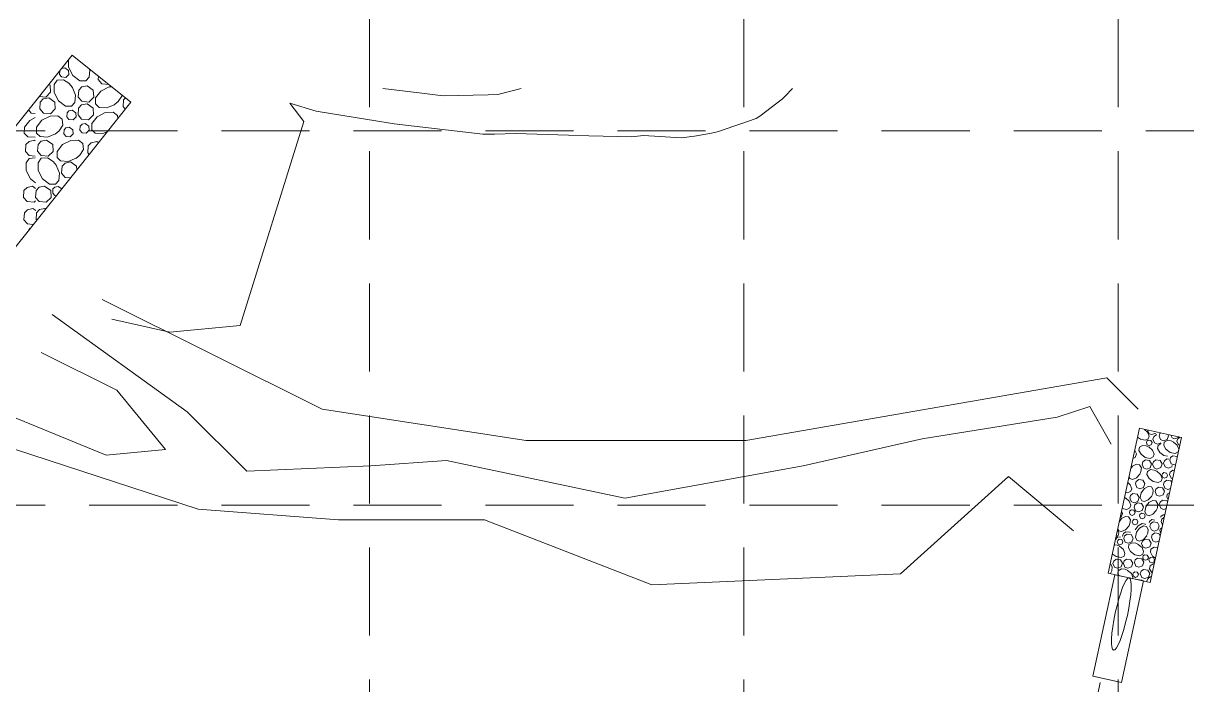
# Model space of a CAD drawing. Extents: x 33353 to 37237, y 80141 to 82571.
# Drawn here: x 35481.2 to 35669.5, y 82357.3 to 82464.3 of the extents above; entities that cross this region are included whole.
import ezdxf

# ---------------------------------------------------------------- set-up
doc = ezdxf.new("R2010")
doc.units = 0
doc.header["$MEASUREMENT"] = 0
doc.linetypes.add('HIDDEN', pattern=[0.375, 0.25, -0.125])
doc.layers.get('0').update_dxf_attribs({"lineweight": 0})
doc.layers.add('GRID', color=254, linetype='HIDDEN')
for name, color, linetype, lineweight in [('STRM-33', 7, 'Continuous', 0), ('STRM-42', 7, 'Continuous', 0), ('STRM-43', 7, 'Continuous', 0), ('TOPOSHD-5', 7, 'Continuous', 0), ('TOPOSHD-6', 7, 'Continuous', 0)]:
    doc.layers.add(name, color=color, linetype=linetype, lineweight=lineweight)

msp = doc.modelspace()

# ---------------------------------------------------------------- linework, layer by layer
at = {"color": 5, "linetype": 'Continuous', "lineweight": 0}
for p, q in [((35494.01, 82419.63), (35529.58, 82401.86)), ((35485.89, 82417.17), (35507.75, 82401.44)), ((35496.38, 82404.93), (35484.14, 82411.05)), ((35598.17, 82396.78), (35656.59, 82406.93)), ((35656.59, 82406.93), (35661.68, 82401.86)), ((35471.02, 82404.06), (35494.63, 82394.44)), ((35504.26, 82395.32), (35496.38, 82404.93)), ((35529.58, 82401.86), (35562.6, 82396.78)), ((35648.59, 82400.56), (35653.84, 82402.31)), ((35653.84, 82402.31), (35657.33, 82396.19)), ((35507.75, 82401.44), (35517.38, 82391.82)), ((35626.72, 82397.06), (35648.59, 82400.56)), ((35466.64, 82399.69), (35509.5, 82385.7)), ((35562.6, 82396.78), (35598.17, 82396.78)), ((35607.47, 82392.69), (35626.72, 82397.06)), ((35494.63, 82394.44), (35504.26, 82395.32)), ((35517.38, 82391.82), (35537.5, 82392.69)), ((35537.5, 82392.69), (35549.74, 82393.57)), ((35549.74, 82393.57), (35578.61, 82387.45)), ((35578.61, 82387.45), (35607.47, 82392.69)), ((35623.22, 82375.21), (35640.71, 82390.95)), ((35640.71, 82390.95), (35651.21, 82382.2)), ((35509.5, 82385.7), (35532.25, 82383.95)), ((35532.25, 82383.95), (35555.86, 82383.95)), ((35555.86, 82383.95), (35582.98, 82373.46)), ((35582.98, 82373.46), (35623.22, 82375.21))]:
    msp.add_line(p, q, dxfattribs=at)
at = {"layer": 'GRID', "linetype": 'HIDDEN', "lineweight": 15, "ltscale": 57}
for p, q in [((35537.24, 82507.72), (35537.24, 80386.52)), ((35597.84, 82507.72), (35597.84, 80386.52)), ((35658.43, 82507.72), (35658.43, 80386.52)), ((33418.53, 82446.92), (37175.62, 82446.92)), ((33418.53, 82386.33), (37175.62, 82386.33))]:
    msp.add_line(p, q, dxfattribs=at)
at = {"layer": 'STRM-33', "color": 7, "linetype": 'Continuous', "lineweight": 0}
msp.add_line((35655.55, 82357.66), (35629.06, 82234.81), dxfattribs=at)
at = {"layer": 'STRM-42', "color": 1, "linetype": 'Continuous', "lineweight": 0}
for p, q in [((35489.12, 82459.17), (35447.41, 82406.84)), ((35488.55, 82457.2), (35488.53, 82458.42)), ((35498.65, 82451.57), (35489.12, 82459.17)), ((35487.07, 82456.03), (35487.11, 82456.63)), ((35487.36, 82456.95), (35487.41, 82457.01)), ((35487.41, 82457.01), (35487.93, 82457.11)), ((35487.93, 82457.11), (35488.53, 82456.69)), ((35488.53, 82456.69), (35488.58, 82456.03)), ((35489.24, 82455.87), (35488.55, 82457.2)), ((35491.97, 82456.77), (35491.87, 82455.57)), ((35491.89, 82456.96), (35491.97, 82456.77)), ((35486.21, 82454.38), (35486.71, 82455.1)), ((35486.71, 82455.1), (35487.72, 82455.17)), ((35487.41, 82455.62), (35487.07, 82456.03)), ((35488.1, 82455.56), (35487.41, 82455.62)), ((35487.72, 82455.17), (35488.62, 82454.6)), ((35488.58, 82456.03), (35488.1, 82455.56)), ((35488.62, 82454.6), (35489.16, 82453.94)), ((35490.35, 82455), (35489.24, 82455.87)), ((35491.33, 82454.99), (35490.35, 82455)), ((35491.87, 82455.57), (35491.33, 82454.99)), ((35493.35, 82455.19), (35493.39, 82455.77)), ((35493.92, 82454.5), (35493.35, 82455.19)), ((35485.65, 82453.15), (35484.85, 82452.37)), ((35485.35, 82454.43), (35485.58, 82454.27)), ((35485.58, 82454.27), (35485.65, 82453.15)), ((35486.24, 82453.12), (35486.21, 82454.38)), ((35486.92, 82451.78), (35486.24, 82453.12)), ((35489.12, 82454), (35489.65, 82452.69)), ((35489.65, 82452.69), (35489.56, 82451.48)), ((35490.12, 82452.37), (35490.19, 82453.47)), ((35490.19, 82453.47), (35490.69, 82454)), ((35490.69, 82454), (35491.55, 82454.17)), ((35491.55, 82454.17), (35492.55, 82453.47)), ((35492.55, 82453.47), (35492.63, 82452.35)), ((35492.91, 82452.23), (35493.77, 82453.34)), ((35493.77, 82453.34), (35495.11, 82454.03)), ((35495.06, 82454.4), (35493.92, 82454.5)), ((35495.08, 82454.42), (35495.06, 82454.4)), ((35495.11, 82454.03), (35495.56, 82454.03)), ((35497.15, 82452.77), (35497.16, 82452.54)), ((35456.93, 82399.25), (35498.65, 82451.57)), ((35484.85, 82452.37), (35483.78, 82452.46)), ((35483.89, 82450.45), (35483.96, 82451.56)), ((35483.96, 82451.56), (35484.46, 82452.08)), ((35484.46, 82452.08), (35485.33, 82452.25)), ((35485.33, 82452.25), (35486.33, 82451.55)), ((35486.33, 82451.55), (35486.4, 82450.44)), ((35488.03, 82450.92), (35486.92, 82451.78)), ((35489.02, 82450.91), (35488.03, 82450.92)), ((35489.56, 82451.48), (35489.02, 82450.91)), ((35490.69, 82451.68), (35490.12, 82452.37)), ((35490.17, 82450.59), (35490.67, 82451.11)), ((35490.67, 82451.11), (35491.54, 82451.29)), ((35491.83, 82451.57), (35490.69, 82451.68)), ((35491.54, 82451.29), (35492.54, 82450.59)), ((35492.63, 82452.35), (35491.83, 82451.57)), ((35492.9, 82451.25), (35492.91, 82452.23)), ((35493.48, 82450.7), (35492.9, 82451.25)), ((35495.99, 82451.14), (35494.68, 82450.61)), ((35496.59, 82451.64), (35495.94, 82451.11)), ((35497.16, 82452.54), (35496.59, 82451.64)), ((35497.38, 82450.82), (35497.45, 82451.92)), ((35497.72, 82450.41), (35497.38, 82450.82)), ((35497.45, 82451.92), (35497.78, 82452.26)), ((35498.65, 82451.57), (35498.65, 82451.57)), ((35498.65, 82451.57), (35498.65, 82451.57)), ((35482.51, 82449.75), (35482.05, 82450.29)), ((35482.26, 82448.6), (35483.13, 82449.04)), ((35483.12, 82449.69), (35482.51, 82449.75)), ((35484.47, 82449.76), (35483.89, 82450.45)), ((35484.22, 82448.62), (35485.56, 82449.29)), ((35485.6, 82449.66), (35484.47, 82449.76)), ((35485.56, 82449.29), (35486.82, 82449.32)), ((35486.4, 82450.44), (35485.6, 82449.66)), ((35486.82, 82449.32), (35487.54, 82448.82)), ((35488.27, 82449.17), (35488.31, 82449.83)), ((35488.61, 82448.76), (35488.27, 82449.17)), ((35488.31, 82449.83), (35488.61, 82450.15)), ((35488.61, 82450.15), (35489.13, 82450.25)), ((35489.13, 82450.25), (35489.73, 82449.83)), ((35489.77, 82449.16), (35489.29, 82448.69)), ((35489.73, 82449.83), (35489.77, 82449.16)), ((35490.09, 82449.48), (35490.17, 82450.59)), ((35490.67, 82448.8), (35490.09, 82449.48)), ((35492.61, 82449.47), (35491.8, 82448.69)), ((35492.3, 82448.07), (35493.17, 82449.18)), ((35492.54, 82450.59), (35492.61, 82449.47)), ((35493.17, 82449.18), (35494.5, 82449.86)), ((35494.68, 82450.61), (35493.48, 82450.7)), ((35494.5, 82449.86), (35495.77, 82449.9)), ((35495.77, 82449.9), (35496.48, 82449.39)), ((35496.48, 82449.39), (35496.52, 82448.9)), ((35481.39, 82446.51), (35481.4, 82447.49)), ((35481.4, 82447.49), (35482.26, 82448.6)), ((35483.34, 82446.52), (35483.36, 82447.5)), ((35483.36, 82447.5), (35484.22, 82448.62)), ((35487.61, 82447.82), (35487.05, 82446.91)), ((35487.54, 82448.82), (35487.61, 82447.82)), ((35487.79, 82446.4), (35487.83, 82447.07)), ((35487.83, 82447.07), (35488.13, 82447.38)), ((35488.13, 82447.38), (35488.65, 82447.49)), ((35489.29, 82448.69), (35488.61, 82448.76)), ((35488.65, 82447.49), (35489.25, 82447.07)), ((35489.25, 82447.07), (35489.3, 82446.4)), ((35490.38, 82447.01), (35490.43, 82447.68)), ((35490.73, 82446.6), (35490.38, 82447.01)), ((35490.43, 82447.68), (35490.73, 82447.99)), ((35491.8, 82448.69), (35490.67, 82448.8)), ((35490.73, 82447.99), (35491.25, 82448.09)), ((35491.25, 82448.09), (35491.85, 82447.68)), ((35491.89, 82447.01), (35491.41, 82446.54)), ((35491.85, 82447.68), (35491.89, 82447.01)), ((35492.29, 82447.08), (35492.3, 82448.07)), ((35492.87, 82446.55), (35492.29, 82447.08)), ((35481.97, 82445.96), (35481.39, 82446.51)), ((35481.65, 82444.68), (35482.15, 82445.2)), ((35483.15, 82445.87), (35481.97, 82445.96)), ((35482.15, 82445.2), (35483.02, 82445.38)), ((35483.02, 82445.38), (35483.15, 82445.29)), ((35483.02, 82445.38), (35483.15, 82445.29)), ((35483.93, 82445.98), (35483.34, 82446.52)), ((35483.61, 82444.69), (35484.11, 82445.21)), ((35485.13, 82445.88), (35483.93, 82445.98)), ((35484.11, 82445.21), (35484.97, 82445.39)), ((35484.97, 82445.39), (35485.98, 82444.7)), ((35486.44, 82446.41), (35485.13, 82445.88)), ((35487.05, 82446.91), (35486.39, 82446.38)), ((35487.56, 82444.67), (35488.9, 82445.35)), ((35488.14, 82445.99), (35487.79, 82446.4)), ((35488.82, 82445.93), (35488.14, 82445.99)), ((35489.3, 82446.4), (35488.82, 82445.93)), ((35488.9, 82445.35), (35490.16, 82445.38)), ((35490.16, 82445.38), (35490.87, 82444.88)), ((35491.41, 82446.54), (35490.73, 82446.6)), ((35492.23, 82444.99), (35493.1, 82445.17)), ((35494.08, 82446.45), (35492.87, 82446.55)), ((35493.1, 82445.17), (35493.39, 82444.97)), ((35493.1, 82445.17), (35493.39, 82444.97)), ((35494.8, 82446.74), (35494.08, 82446.45)), ((35481.57, 82443.58), (35481.65, 82444.68)), ((35482.16, 82442.89), (35481.57, 82443.58)), ((35483.53, 82443.59), (35483.61, 82444.69)), ((35484.12, 82442.9), (35483.53, 82443.59)), ((35486.04, 82443.58), (35485.24, 82442.79)), ((35485.98, 82444.7), (35486.04, 82443.58)), ((35486.68, 82442.57), (35486.69, 82443.55)), ((35486.69, 82443.55), (35487.56, 82444.67)), ((35490.95, 82443.87), (35490.37, 82442.97)), ((35490.87, 82444.88), (35490.95, 82443.87)), ((35491.66, 82443.37), (35491.73, 82444.47)), ((35491.89, 82443.1), (35491.66, 82443.37)), ((35491.73, 82444.47), (35492.23, 82444.99)), ((35481.67, 82441.73), (35482.17, 82442.45)), ((35481.7, 82440.47), (35481.67, 82441.73)), ((35483.17, 82442.79), (35482.16, 82442.89)), ((35482.17, 82442.45), (35483.17, 82442.52)), ((35483.63, 82441.75), (35484.13, 82442.46)), ((35483.65, 82440.48), (35483.63, 82441.75)), ((35485.24, 82442.79), (35484.12, 82442.9)), ((35484.13, 82442.46), (35485.14, 82442.53)), ((35485.14, 82442.53), (35486.04, 82441.96)), ((35486.04, 82441.96), (35486.57, 82441.31)), ((35486.54, 82441.36), (35487.07, 82440.05)), ((35487.26, 82442.04), (35486.68, 82442.57)), ((35488.47, 82441.94), (35487.26, 82442.04)), ((35487.49, 82441.17), (35487.99, 82441.69)), ((35487.99, 82441.69), (35488.85, 82441.87)), ((35489.77, 82442.46), (35488.47, 82441.94)), ((35488.85, 82441.87), (35489.86, 82441.17)), ((35490.37, 82442.97), (35489.72, 82442.44)), ((35482.38, 82439.13), (35481.7, 82440.47)), ((35484.33, 82439.14), (35483.65, 82440.48)), ((35487.07, 82440.05), (35486.97, 82438.85)), ((35487.41, 82440.06), (35487.49, 82441.17)), ((35488, 82439.38), (35487.41, 82440.06)), ((35489.86, 82441.17), (35489.89, 82440.59)), ((35481.33, 82437.24), (35481.83, 82437.76)), ((35481.83, 82437.76), (35482.7, 82437.94)), ((35483.2, 82438.5), (35482.38, 82439.13)), ((35482.7, 82437.94), (35483.2, 82437.59)), ((35482.7, 82437.94), (35483.2, 82437.59)), ((35483.29, 82437.25), (35483.79, 82437.78)), ((35483.79, 82437.78), (35484.65, 82437.95)), ((35485.45, 82438.29), (35484.33, 82439.14)), ((35484.65, 82437.95), (35485.66, 82437.26)), ((35486.43, 82438.27), (35485.45, 82438.29)), ((35486.03, 82437.5), (35486.33, 82437.81)), ((35486.33, 82437.81), (35486.85, 82437.92)), ((35486.97, 82438.85), (35486.43, 82438.27)), ((35486.85, 82437.92), (35487.44, 82437.51)), ((35486.85, 82437.92), (35487.44, 82437.51)), ((35488.86, 82439.29), (35488, 82439.38)), ((35481.26, 82436.13), (35481.33, 82437.24)), ((35481.84, 82435.45), (35481.26, 82436.13)), ((35483.21, 82436.14), (35483.29, 82437.25)), ((35483.8, 82435.46), (35483.21, 82436.14)), ((35485.72, 82436.14), (35484.92, 82435.35)), ((35485.66, 82437.26), (35485.72, 82436.14)), ((35485.98, 82436.84), (35486.03, 82437.5)), ((35486.33, 82436.43), (35485.98, 82436.84)), ((35486.56, 82436.41), (35486.33, 82436.43)), ((35481.4, 82433.62), (35481.9, 82434.14)), ((35482.97, 82435.34), (35481.84, 82435.45)), ((35481.9, 82434.14), (35482.76, 82434.32)), ((35482.76, 82434.32), (35483.23, 82434)), ((35482.76, 82434.32), (35483.23, 82434)), ((35483.22, 82435.59), (35482.97, 82435.34)), ((35483.36, 82433.63), (35483.86, 82434.16)), ((35484.92, 82435.35), (35483.8, 82435.46)), ((35483.86, 82434.16), (35484.72, 82434.34)), ((35484.72, 82434.34), (35484.84, 82434.25)), ((35484.72, 82434.34), (35484.84, 82434.25)), ((35481.33, 82432.52), (35481.4, 82433.62)), ((35481.9, 82431.83), (35481.33, 82432.52)), ((35483.28, 82432.53), (35483.36, 82433.63)), ((35483.38, 82432.42), (35483.28, 82432.53)), ((35482.84, 82431.74), (35481.9, 82431.83)), ((35482.14, 82430.91), (35482.35, 82431.13)), ((35482.14, 82430.86), (35482.14, 82430.91)), ((35661.88, 82398.77), (35656.82, 82375.31)), ((35668.69, 82397.3), (35661.88, 82398.77)), ((35662.71, 82398.59), (35663.2, 82398.15)), ((35663.2, 82398.15), (35663.46, 82397.51)), ((35663.23, 82398.38), (35663.24, 82398.47)), ((35663.47, 82397.88), (35663.23, 82398.38)), ((35662.03, 82396.99), (35661.57, 82397.33)), ((35662.82, 82396.84), (35662.03, 82396.99)), ((35663.32, 82397.08), (35662.82, 82396.84)), ((35663, 82396.45), (35663.08, 82396.68)), ((35663.15, 82396.1), (35663, 82396.45)), ((35663.08, 82396.68), (35663.31, 82396.87)), ((35663.31, 82396.87), (35663.73, 82396.81)), ((35663.46, 82397.51), (35663.32, 82397.08)), ((35663.9, 82397.75), (35663.47, 82397.88)), ((35663.62, 82373.84), (35668.69, 82397.3)), ((35663.73, 82396.81), (35663.92, 82396.48)), ((35663.92, 82396.48), (35663.79, 82396.11)), ((35664.53, 82398), (35663.9, 82397.75)), ((35664.07, 82397.01), (35664.19, 82397.41)), ((35664.31, 82396.43), (35664.07, 82397.01)), ((35664.19, 82397.41), (35664.59, 82397.72)), ((35664.78, 82396.22), (35664.31, 82396.43)), ((35664.59, 82397.72), (35664.68, 82397.7)), ((35664.59, 82397.72), (35664.68, 82397.7)), ((35665.32, 82396.43), (35664.78, 82396.22)), ((35664.9, 82396), (35665.39, 82396.29)), ((35665.06, 82397.52), (35665.19, 82397.91)), ((35665.31, 82396.93), (35665.06, 82397.52)), ((35665.19, 82397.91), (35665.33, 82398.02)), ((35665.78, 82396.73), (35665.31, 82396.93)), ((35666.38, 82396.96), (35665.78, 82396.73)), ((35665.82, 82396.01), (35665.9, 82396.5)), ((35665.9, 82396.5), (35666.39, 82396.8)), ((35666.59, 82397.56), (35666.38, 82396.96)), ((35666.39, 82396.8), (35667, 82396.73)), ((35666.47, 82397.77), (35666.59, 82397.56)), ((35667.18, 82397.21), (35666.95, 82397.67)), ((35667, 82396.73), (35667.44, 82396.53)), ((35667.61, 82397.08), (35667.18, 82397.21)), ((35667.41, 82396.55), (35668.01, 82396.02)), ((35668.25, 82397.34), (35667.61, 82397.08)), ((35667.94, 82396.7), (35668.07, 82397.09)), ((35668.19, 82396.11), (35667.94, 82396.7)), ((35668.07, 82397.09), (35668.41, 82397.36)), ((35668.29, 82397.38), (35668.25, 82397.34)), ((35661.11, 82395.18), (35661.42, 82394.65)), ((35661.42, 82394.65), (35661.21, 82394.05)), ((35661.8, 82395.2), (35661.88, 82395.7)), ((35662.14, 82394.56), (35661.8, 82395.2)), ((35661.88, 82395.7), (35662.37, 82395.99)), ((35662.83, 82394.05), (35662.14, 82394.56)), ((35662.37, 82395.99), (35662.98, 82395.93)), ((35662.98, 82395.93), (35663.42, 82395.73)), ((35663.43, 82395.97), (35663.15, 82396.1)), ((35663.39, 82395.75), (35663.99, 82395.21)), ((35663.79, 82396.11), (35663.43, 82395.97)), ((35663.99, 82395.21), (35664.25, 82394.57)), ((35664.25, 82394.57), (35664.12, 82394.14)), ((35664.82, 82395.51), (35664.9, 82396)), ((35665.16, 82394.87), (35664.82, 82395.51)), ((35665.85, 82394.35), (35665.16, 82394.87)), ((35666.16, 82395.37), (35665.82, 82396.01)), ((35666.43, 82394.24), (35665.85, 82394.35)), ((35666.84, 82394.86), (35666.16, 82395.37)), ((35667.64, 82394.7), (35666.84, 82394.86)), ((35666.91, 82394.02), (35667.31, 82394.33)), ((35667.31, 82394.33), (35668, 82394.23)), ((35668.14, 82394.94), (35667.64, 82394.7)), ((35668.01, 82396.02), (35668.27, 82395.38)), ((35668.27, 82395.38), (35668.14, 82394.94)), ((35668.41, 82396.01), (35668.19, 82396.11)), ((35660.47, 82392.24), (35660.76, 82392.62)), ((35660.76, 82392.62), (35661.4, 82392.96)), ((35661.21, 82394.05), (35660.83, 82393.9)), ((35661.4, 82392.96), (35661.89, 82392.88)), ((35661.89, 82392.88), (35662.19, 82392.39)), ((35662.32, 82392.95), (35662.44, 82393.35)), ((35662.56, 82392.36), (35662.32, 82392.95)), ((35662.44, 82393.35), (35662.84, 82393.65)), ((35663.62, 82393.9), (35662.83, 82394.05)), ((35662.84, 82393.65), (35663.53, 82393.55)), ((35663.64, 82392.39), (35663.03, 82392.16)), ((35663.53, 82393.55), (35663.85, 82393)), ((35664.12, 82394.14), (35663.62, 82393.9)), ((35663.85, 82393), (35663.64, 82392.39)), ((35664, 82392.95), (35664.13, 82393.35)), ((35664.25, 82392.37), (35664, 82392.95)), ((35664.13, 82393.35), (35664.52, 82393.66)), ((35664.52, 82393.66), (35665.21, 82393.56)), ((35665.32, 82392.4), (35664.72, 82392.17)), ((35665.21, 82393.56), (35665.54, 82393)), ((35665.54, 82393), (35665.32, 82392.4)), ((35665.79, 82393.12), (35665.91, 82393.52)), ((35666.03, 82392.53), (35665.79, 82393.12)), ((35665.91, 82393.52), (35666.31, 82393.83)), ((35666.51, 82392.33), (35666.03, 82392.53)), ((35666.31, 82393.83), (35666.66, 82393.78)), ((35666.31, 82393.83), (35666.66, 82393.78)), ((35667.11, 82392.56), (35666.51, 82392.33)), ((35666.79, 82393.63), (35666.91, 82394.02)), ((35667.03, 82393.04), (35666.79, 82393.63)), ((35667.5, 82392.84), (35667.03, 82393.04)), ((35667.18, 82392.75), (35667.11, 82392.56)), ((35667.75, 82392.93), (35667.5, 82392.84)), ((35668, 82394.23), (35668.02, 82394.2)), ((35660.33, 82390.64), (35660.19, 82390.93)), ((35660.76, 82390.51), (35660.33, 82390.64)), ((35661.4, 82390.76), (35660.76, 82390.51)), ((35661.94, 82391.37), (35661.4, 82390.76)), ((35662.12, 82391.78), (35661.92, 82391.34)), ((35662.19, 82392.39), (35662.12, 82391.78)), ((35663.03, 82392.16), (35662.56, 82392.36)), ((35663.09, 82391.3), (35663.17, 82391.79)), ((35663.43, 82390.66), (35663.09, 82391.3)), ((35663.17, 82391.79), (35663.67, 82392.08)), ((35664.12, 82390.15), (35663.43, 82390.66)), ((35663.67, 82392.08), (35664.28, 82392.02)), ((35664.72, 82392.17), (35664.25, 82392.37)), ((35664.28, 82392.02), (35664.71, 82391.82)), ((35664.68, 82391.84), (35665.29, 82391.3)), ((35665.29, 82391.3), (35665.54, 82390.66)), ((35665.54, 82390.66), (35665.41, 82390.23)), ((35665.52, 82391.17), (35665.59, 82391.41)), ((35665.66, 82390.82), (35665.52, 82391.17)), ((35665.59, 82391.41), (35665.83, 82391.59)), ((35665.94, 82390.7), (35665.66, 82390.82)), ((35665.83, 82391.59), (35666.24, 82391.53)), ((35666.31, 82390.84), (35665.94, 82390.7)), ((35666.24, 82391.53), (35666.43, 82391.2)), ((35666.43, 82391.2), (35666.31, 82390.84)), ((35666.74, 82391.29), (35666.87, 82391.68)), ((35666.99, 82390.7), (35666.74, 82391.29)), ((35666.87, 82391.68), (35667.26, 82391.99)), ((35667.24, 82390.59), (35666.99, 82390.7)), ((35667.26, 82391.99), (35667.53, 82391.95)), ((35667.26, 82391.99), (35667.53, 82391.95)), ((35659.99, 82389.98), (35660.37, 82389.64)), ((35660.37, 82389.64), (35660.63, 82389)), ((35660.63, 82389), (35660.5, 82388.57)), ((35661.24, 82389.77), (35661.36, 82390.16)), ((35661.48, 82389.18), (35661.24, 82389.77)), ((35661.36, 82390.16), (35661.76, 82390.47)), ((35661.95, 82388.98), (35661.48, 82389.18)), ((35661.76, 82390.47), (35662.45, 82390.37)), ((35662.56, 82389.21), (35661.95, 82388.98)), ((35662.17, 82388.34), (35662.68, 82389.03)), ((35662.45, 82390.37), (35662.77, 82389.82)), ((35662.77, 82389.82), (35662.56, 82389.21)), ((35662.68, 82389.03), (35663.32, 82389.37)), ((35663.32, 82389.37), (35663.81, 82389.29)), ((35663.81, 82389.29), (35664.11, 82388.79)), ((35664.11, 82388.79), (35664.04, 82388.19)), ((35664.91, 82389.98), (35664.12, 82390.15)), ((35664.41, 82388.55), (35664.54, 82388.94)), ((35664.54, 82388.94), (35664.94, 82389.25)), ((35665.41, 82390.23), (35664.91, 82389.98)), ((35664.94, 82389.25), (35665.62, 82389.15)), ((35665.62, 82389.15), (35665.94, 82388.6)), ((35665.77, 82389.65), (35665.89, 82390.05)), ((35666.01, 82389.07), (35665.77, 82389.65)), ((35665.89, 82390.05), (35666.29, 82390.36)), ((35666.48, 82388.86), (35666.01, 82389.07)), ((35666.29, 82390.36), (35666.98, 82390.26)), ((35666.9, 82389.03), (35666.48, 82388.86)), ((35666.98, 82390.26), (35667.12, 82390.01)), ((35659.46, 82387.57), (35659.65, 82387.48)), ((35659.46, 82387.57), (35659.65, 82387.48)), ((35659.62, 82387.5), (35660.22, 82386.96)), ((35660, 82388.32), (35659.64, 82388.4)), ((35660.5, 82388.57), (35660, 82388.32)), ((35660.22, 82386.96), (35660.48, 82386.32)), ((35660.3, 82387.5), (35660.42, 82387.89)), ((35660.54, 82386.91), (35660.3, 82387.5)), ((35660.42, 82387.89), (35660.82, 82388.2)), ((35661.01, 82386.71), (35660.54, 82386.91)), ((35660.82, 82388.2), (35661.51, 82388.1)), ((35661.62, 82386.94), (35661.01, 82386.71)), ((35661.51, 82388.1), (35661.83, 82387.55)), ((35661.83, 82387.55), (35661.62, 82386.94)), ((35662.01, 82387.55), (35662.17, 82388.34)), ((35662.25, 82387.05), (35662.01, 82387.55)), ((35662.68, 82386.92), (35662.25, 82387.05)), ((35663.32, 82387.17), (35662.68, 82386.92)), ((35662.91, 82386.06), (35663.42, 82386.75)), ((35663.86, 82387.78), (35663.32, 82387.17)), ((35663.42, 82386.75), (35664.06, 82387.08)), ((35664.04, 82388.19), (35663.84, 82387.75)), ((35664.06, 82387.08), (35664.56, 82387.01)), ((35664.66, 82387.96), (35664.41, 82388.55)), ((35664.56, 82387.01), (35664.85, 82386.51)), ((35665.12, 82387.76), (35664.66, 82387.96)), ((35665.09, 82386.44), (35665.21, 82386.83)), ((35665.73, 82387.99), (35665.12, 82387.76)), ((35665.21, 82386.83), (35665.61, 82387.14)), ((35665.61, 82387.14), (35666.3, 82387.04)), ((35665.94, 82388.6), (35665.73, 82387.99)), ((35666.3, 82387.04), (35666.43, 82386.82)), ((35666.31, 82387.62), (35666.39, 82388.11)), ((35666.52, 82387.24), (35666.31, 82387.62)), ((35666.39, 82388.11), (35666.75, 82388.33)), ((35659.13, 82384.98), (35658.92, 82384.38)), ((35658.97, 82385.27), (35659.13, 82384.98)), ((35659.85, 82385.65), (35659.08, 82385.8)), ((35660.35, 82385.89), (35659.85, 82385.65)), ((35660.26, 82385.16), (35660.34, 82385.4)), ((35660.4, 82384.8), (35660.26, 82385.16)), ((35660.34, 82385.4), (35660.57, 82385.58)), ((35660.48, 82386.32), (35660.35, 82385.89)), ((35660.57, 82385.58), (35660.99, 82385.52)), ((35660.99, 82385.52), (35661.18, 82385.19)), ((35661.02, 82386.02), (35661.14, 82386.41)), ((35661.26, 82385.43), (35661.02, 82386.02)), ((35661.18, 82385.19), (35661.05, 82384.82)), ((35661.14, 82386.41), (35661.54, 82386.72)), ((35661.73, 82385.23), (35661.26, 82385.43)), ((35661.54, 82386.72), (35662.23, 82386.62)), ((35662.34, 82385.46), (35661.73, 82385.23)), ((35661.97, 82384.83), (35662.21, 82385.01)), ((35662.21, 82385.01), (35662.62, 82384.95)), ((35662.23, 82386.62), (35662.55, 82386.06)), ((35662.55, 82386.06), (35662.34, 82385.46)), ((35662.62, 82384.95), (35662.81, 82384.62)), ((35662.75, 82385.27), (35662.91, 82386.06)), ((35663, 82384.76), (35662.75, 82385.27)), ((35664.07, 82384.89), (35663.43, 82384.63)), ((35664.61, 82385.49), (35664.07, 82384.89)), ((35664.79, 82385.9), (35664.59, 82385.46)), ((35664.85, 82386.51), (35664.79, 82385.9)), ((35665.33, 82385.85), (35665.09, 82386.44)), ((35665.8, 82385.65), (35665.33, 82385.85)), ((35666.21, 82385.8), (35665.8, 82385.65)), ((35658.63, 82383.71), (35658.99, 82384.18)), ((35658.92, 82384.38), (35658.76, 82384.32)), ((35658.99, 82384.18), (35659.63, 82384.52)), ((35659.63, 82384.52), (35660.12, 82384.45)), ((35660.12, 82384.45), (35660.42, 82383.95)), ((35660.35, 82383.34), (35660.15, 82382.9)), ((35660.42, 82383.95), (35660.35, 82383.34)), ((35660.69, 82384.68), (35660.4, 82384.8)), ((35661.05, 82384.82), (35660.69, 82384.68)), ((35660.72, 82383.62), (35660.8, 82383.86)), ((35660.86, 82383.27), (35660.72, 82383.62)), ((35660.8, 82383.86), (35661.03, 82384.05)), ((35661.15, 82383.15), (35660.86, 82383.27)), ((35661.03, 82384.05), (35661.45, 82383.99)), ((35661.51, 82383.29), (35661.15, 82383.15)), ((35661.19, 82382.33), (35661.7, 82383.01)), ((35661.45, 82383.99), (35661.64, 82383.65)), ((35661.64, 82383.65), (35661.51, 82383.29)), ((35661.7, 82383.01), (35662.34, 82383.35)), ((35661.89, 82384.59), (35661.97, 82384.83)), ((35662.04, 82384.24), (35661.89, 82384.59)), ((35662.32, 82384.12), (35662.04, 82384.24)), ((35662.68, 82384.26), (35662.32, 82384.12)), ((35662.34, 82383.35), (35662.83, 82383.27)), ((35662.81, 82384.62), (35662.68, 82384.26)), ((35662.83, 82383.27), (35662.88, 82383.18)), ((35663.43, 82384.63), (35663, 82384.76)), ((35663.43, 82383.46), (35663.5, 82383.68)), ((35663.5, 82383.68), (35663.9, 82383.99)), ((35663.57, 82382.9), (35663.69, 82383.3)), ((35663.69, 82383.3), (35664.09, 82383.61)), ((35663.9, 82383.99), (35664.35, 82383.92)), ((35663.9, 82383.99), (35664.35, 82383.92)), ((35664.09, 82383.61), (35664.78, 82383.51)), ((35664.78, 82383.51), (35665.1, 82382.96)), ((35665.29, 82384.4), (35665.32, 82384.47)), ((35665.32, 82384.47), (35665.71, 82384.78)), ((35665.38, 82383.7), (35665.51, 82384.09)), ((35665.62, 82383.11), (35665.38, 82383.7)), ((35665.51, 82384.09), (35665.9, 82384.4)), ((35665.62, 82383.11), (35665.62, 82383.11)), ((35665.71, 82384.78), (35665.97, 82384.74)), ((35665.71, 82384.78), (35665.97, 82384.74)), ((35658.42, 82381.4), (35658.1, 82381.25)), ((35658.17, 82381.01), (35658.41, 82381.19)), ((35658.34, 82382.36), (35658.55, 82381.84)), ((35658.56, 82382.2), (35658.38, 82382.57)), ((35658.41, 82381.19), (35658.82, 82381.13)), ((35658.41, 82381.19), (35658.82, 82381.13)), ((35658.55, 82381.84), (35658.42, 82381.4)), ((35658.99, 82382.07), (35658.56, 82382.2)), ((35659.64, 82382.33), (35658.99, 82382.07)), ((35659.16, 82381.33), (35659.28, 82381.73)), ((35659.17, 82381.31), (35659.16, 82381.33)), ((35659.28, 82381.73), (35659.68, 82382.04)), ((35659.35, 82380.96), (35659.47, 82381.35)), ((35659.47, 82381.35), (35659.87, 82381.66)), ((35660.17, 82382.93), (35659.64, 82382.33)), ((35659.68, 82382.04), (35660.37, 82381.94)), ((35659.87, 82381.66), (35660.56, 82381.56)), ((35660.37, 82381.94), (35660.38, 82381.92)), ((35660.56, 82381.56), (35660.88, 82381)), ((35661.22, 82381.16), (35661.38, 82381.95)), ((35661.46, 82380.65), (35661.22, 82381.16)), ((35661.38, 82381.95), (35661.89, 82382.63)), ((35661.89, 82382.63), (35662.53, 82382.97)), ((35662.53, 82382.97), (35663.02, 82382.9)), ((35663.07, 82381.38), (35662.53, 82380.78)), ((35663.02, 82382.9), (35663.32, 82382.4)), ((35663.25, 82381.79), (35663.05, 82381.35)), ((35663.32, 82382.4), (35663.25, 82381.79)), ((35663.81, 82382.32), (35663.57, 82382.9)), ((35664.28, 82382.12), (35663.81, 82382.32)), ((35663.82, 82381.14), (35663.95, 82381.53)), ((35664.06, 82380.55), (35663.82, 82381.14)), ((35663.95, 82381.53), (35664.35, 82381.84)), ((35664.88, 82382.35), (35664.28, 82382.12)), ((35664.34, 82381.84), (35665.03, 82381.74)), ((35665.1, 82382.96), (35664.88, 82382.35)), ((35665.03, 82381.74), (35665.25, 82381.37)), ((35665.17, 82382.22), (35665.24, 82382.46)), ((35665.31, 82381.87), (35665.17, 82382.22)), ((35665.24, 82382.46), (35665.48, 82382.65)), ((35665.35, 82381.85), (35665.31, 82381.87)), ((35665.48, 82382.65), (35665.52, 82382.64)), ((35665.48, 82382.65), (35665.52, 82382.64)), ((35657.81, 82379.92), (35658.27, 82379.87)), ((35658.09, 82380.77), (35658.17, 82381.01)), ((35658.09, 82380.77), (35658.09, 82380.77)), ((35658.27, 82379.87), (35658.7, 82379.67)), ((35658.28, 82380.39), (35658.36, 82380.63)), ((35658.43, 82380.04), (35658.28, 82380.39)), ((35658.36, 82380.63), (35658.6, 82380.82)), ((35658.71, 82379.92), (35658.43, 82380.04)), ((35658.6, 82380.82), (35659.01, 82380.75)), ((35658.67, 82379.69), (35659.28, 82379.16)), ((35659.07, 82380.06), (35658.71, 82379.92)), ((35659.01, 82380.75), (35659.2, 82380.42)), ((35659.2, 82380.42), (35659.07, 82380.06)), ((35659.59, 82380.37), (35659.35, 82380.96)), ((35660.06, 82380.17), (35659.59, 82380.37)), ((35660.67, 82380.4), (35660.06, 82380.17)), ((35660.1, 82379.45), (35660.18, 82379.94)), ((35660.44, 82378.81), (35660.1, 82379.45)), ((35660.18, 82379.94), (35660.68, 82380.24)), ((35660.88, 82381), (35660.67, 82380.4)), ((35660.68, 82380.24), (35661.29, 82380.18)), ((35661.29, 82380.18), (35661.72, 82379.98)), ((35661.89, 82380.52), (35661.46, 82380.65)), ((35661.7, 82379.99), (35662.3, 82379.46)), ((35662.53, 82380.78), (35661.89, 82380.52)), ((35662.23, 82380.14), (35662.35, 82380.53)), ((35662.47, 82379.55), (35662.23, 82380.14)), ((35662.3, 82379.46), (35662.55, 82378.82)), ((35662.35, 82380.53), (35662.75, 82380.84)), ((35662.94, 82379.35), (35662.47, 82379.55)), ((35662.75, 82380.84), (35663.44, 82380.74)), ((35663.55, 82379.58), (35662.94, 82379.35)), ((35663.44, 82380.74), (35663.76, 82380.19)), ((35663.76, 82380.19), (35663.55, 82379.58)), ((35663.68, 82378.73), (35663.75, 82379.22)), ((35663.75, 82379.22), (35664.25, 82379.52)), ((35664.54, 82380.35), (35664.06, 82380.55)), ((35664.25, 82379.52), (35664.83, 82379.46)), ((35665.07, 82380.55), (35664.54, 82380.35)), ((35658.11, 82378), (35657.49, 82378.45)), ((35657.72, 82377.29), (35658.12, 82377.6)), ((35658.9, 82377.84), (35658.11, 82378)), ((35658.12, 82377.6), (35658.81, 82377.5)), ((35658.81, 82377.5), (35659.13, 82376.94)), ((35659.4, 82378.08), (35658.9, 82377.84)), ((35659.28, 82379.16), (35659.53, 82378.52)), ((35659.53, 82378.52), (35659.4, 82378.08)), ((35659.41, 82377.3), (35659.8, 82377.6)), ((35659.8, 82377.6), (35660.5, 82377.5)), ((35661.13, 82378.3), (35660.44, 82378.81)), ((35660.5, 82377.5), (35660.82, 82376.95)), ((35661.07, 82377.07), (35661.19, 82377.46)), ((35661.92, 82378.14), (35661.13, 82378.3)), ((35661.19, 82377.46), (35661.59, 82377.77)), ((35661.59, 82377.77), (35662.28, 82377.67)), ((35662.42, 82378.38), (35661.92, 82378.14)), ((35662.28, 82377.67), (35662.6, 82377.12)), ((35662.41, 82377.89), (35662.49, 82378.12)), ((35662.56, 82377.54), (35662.41, 82377.89)), ((35662.55, 82378.82), (35662.42, 82378.38)), ((35662.49, 82378.12), (35662.72, 82378.31)), ((35662.84, 82377.42), (35662.56, 82377.54)), ((35662.72, 82378.31), (35663.14, 82378.25)), ((35663.2, 82377.56), (35662.84, 82377.42)), ((35663.14, 82378.25), (35663.33, 82377.92)), ((35663.33, 82377.92), (35663.2, 82377.56)), ((35663.4, 82377.46), (35663.48, 82377.7)), ((35663.55, 82377.11), (35663.4, 82377.46)), ((35663.48, 82377.7), (35663.72, 82377.88)), ((35664.01, 82378.09), (35663.68, 82378.73)), ((35663.72, 82377.88), (35664.13, 82377.82)), ((35664.47, 82377.76), (35664.01, 82378.09)), ((35664.13, 82377.82), (35664.32, 82377.49)), ((35664.32, 82377.49), (35664.2, 82377.13)), ((35657.14, 82376.83), (35657.18, 82376.83)), ((35657.18, 82376.83), (35657.47, 82376.33)), ((35657.4, 82375.72), (35657.2, 82375.28)), ((35657.47, 82376.33), (35657.4, 82375.72)), ((35657.6, 82376.9), (35657.72, 82377.29)), ((35657.84, 82376.31), (35657.6, 82376.9)), ((35658.31, 82376.11), (35657.84, 82376.31)), ((35658.92, 82376.34), (35658.31, 82376.11)), ((35658.38, 82375.24), (35658.45, 82375.73)), ((35658.45, 82375.73), (35658.95, 82376.03)), ((35659.13, 82376.94), (35658.92, 82376.34)), ((35658.95, 82376.03), (35659.56, 82375.97)), ((35659.28, 82376.9), (35659.41, 82377.3)), ((35659.53, 82376.32), (35659.28, 82376.9)), ((35660, 82376.11), (35659.53, 82376.32)), ((35659.56, 82375.97), (35660, 82375.77)), ((35659.97, 82375.78), (35660.57, 82375.25)), ((35660.61, 82376.35), (35660, 82376.11)), ((35660.82, 82376.95), (35660.61, 82376.35)), ((35660.87, 82375.35), (35661.11, 82375.54)), ((35661.32, 82376.48), (35661.07, 82377.07)), ((35661.11, 82375.54), (35661.52, 82375.48)), ((35661.79, 82376.28), (35661.32, 82376.48)), ((35661.52, 82375.48), (35661.71, 82375.15)), ((35662.39, 82376.51), (35661.79, 82376.28)), ((35662.02, 82375.23), (35662.15, 82375.63)), ((35662.15, 82375.63), (35662.55, 82375.94)), ((35662.6, 82377.12), (35662.39, 82376.51)), ((35662.55, 82375.94), (35663.23, 82375.83)), ((35663.23, 82375.83), (35663.56, 82375.28)), ((35663.53, 82376.05), (35663.6, 82376.54)), ((35663.87, 82375.41), (35663.53, 82376.05)), ((35663.83, 82376.99), (35663.55, 82377.11)), ((35663.6, 82376.54), (35664.1, 82376.84)), ((35664.2, 82377.13), (35663.83, 82376.99)), ((35664.1, 82376.84), (35664.27, 82376.82)), ((35656.82, 82375.31), (35663.62, 82373.84)), ((35657.22, 82375.31), (35657.15, 82375.23)), ((35657.22, 82375.31), (35657.15, 82375.23)), ((35658.54, 82374.93), (35658.38, 82375.24)), ((35660.57, 82375.25), (35660.83, 82374.61)), ((35660.83, 82374.61), (35660.78, 82374.45)), ((35660.8, 82375.12), (35660.87, 82375.35)), ((35660.95, 82374.77), (35660.8, 82375.12)), ((35661.23, 82374.65), (35660.95, 82374.77)), ((35661.59, 82374.79), (35661.23, 82374.65)), ((35661.55, 82374.28), (35661.57, 82374.3)), ((35661.57, 82374.3), (35662.26, 82374.2)), ((35661.71, 82375.15), (35661.59, 82374.79)), ((35662.27, 82374.65), (35662.02, 82375.23)), ((35662.26, 82374.2), (35662.31, 82374.12)), ((35662.74, 82374.44), (35662.27, 82374.65)), ((35663.34, 82374.67), (35662.74, 82374.44)), ((35663.09, 82374.03), (35663.22, 82374.43)), ((35663.13, 82373.94), (35663.09, 82374.03)), ((35663.22, 82374.43), (35663.62, 82374.74)), ((35663.56, 82375.28), (35663.34, 82374.67)), ((35663.62, 82374.74), (35663.81, 82374.71)), ((35663.62, 82374.74), (35663.81, 82374.71)), ((35663.62, 82373.84), (35663.62, 82373.84)), ((35663.95, 82375.35), (35663.87, 82375.41))]:
    msp.add_line(p, q, dxfattribs=at)
at = {"layer": 'STRM-42', "color": 41, "linetype": 'Continuous', "lineweight": 0}
msp.add_line((35661.55, 82374.28), (35661.57, 82374.3), dxfattribs=at)
at = {"layer": 'STRM-42', "color": 1, "linetype": 'Continuous', "lineweight": 0}
for points in [[(35491.89, 82456.96), (35491.97, 82456.77), (35491.87, 82455.57), (35491.33, 82454.99), (35490.35, 82455), (35489.24, 82455.87), (35488.55, 82457.2), (35488.53, 82458.42)], [(35487.93, 82457.11), (35488.53, 82456.69), (35488.58, 82456.03), (35488.1, 82455.56), (35487.41, 82455.62), (35487.07, 82456.03), (35487.11, 82456.63)], [(35487.36, 82456.95), (35487.41, 82457.01), (35487.93, 82457.11)], [(35489.12, 82454), (35489.65, 82452.69), (35489.56, 82451.48), (35489.02, 82450.91), (35488.03, 82450.92), (35486.92, 82451.78), (35486.24, 82453.12), (35486.21, 82454.38), (35486.71, 82455.1), (35487.72, 82455.17), (35488.62, 82454.6), (35489.16, 82453.94)], [(35495.08, 82454.42), (35495.06, 82454.4), (35493.92, 82454.5), (35493.35, 82455.19), (35493.39, 82455.77)], [(35485.35, 82454.43), (35485.58, 82454.27), (35485.65, 82453.15), (35484.85, 82452.37), (35483.78, 82452.46)], [(35491.55, 82454.17), (35492.55, 82453.47), (35492.63, 82452.35), (35491.83, 82451.57), (35490.69, 82451.68), (35490.12, 82452.37), (35490.19, 82453.47), (35490.69, 82454), (35491.55, 82454.17)], [(35495.99, 82451.14), (35494.68, 82450.61), (35493.48, 82450.7), (35492.9, 82451.25), (35492.91, 82452.23), (35493.77, 82453.34), (35495.11, 82454.03), (35495.56, 82454.03)], [(35497.15, 82452.77), (35497.16, 82452.54), (35496.59, 82451.64), (35495.94, 82451.11)], [(35485.33, 82452.25), (35486.33, 82451.55), (35486.4, 82450.44), (35485.6, 82449.66), (35484.47, 82449.76), (35483.89, 82450.45), (35483.96, 82451.56), (35484.46, 82452.08), (35485.33, 82452.25)], [(35491.54, 82451.29), (35492.54, 82450.59), (35492.61, 82449.47), (35491.8, 82448.69), (35490.67, 82448.8), (35490.09, 82449.48), (35490.17, 82450.59), (35490.67, 82451.11), (35491.54, 82451.29)], [(35497.72, 82450.41), (35497.38, 82450.82), (35497.45, 82451.92), (35497.78, 82452.26)], [(35483.15, 82445.87), (35481.97, 82445.96), (35481.39, 82446.51), (35481.4, 82447.49), (35482.26, 82448.6), (35483.13, 82449.04)], [(35483.12, 82449.69), (35482.51, 82449.75), (35482.05, 82450.29)], [(35486.44, 82446.41), (35485.13, 82445.88), (35483.93, 82445.98), (35483.34, 82446.52), (35483.36, 82447.5), (35484.22, 82448.62), (35485.56, 82449.29), (35486.82, 82449.32), (35487.54, 82448.82), (35487.61, 82447.82), (35487.05, 82446.91), (35486.39, 82446.38)], [(35489.13, 82450.25), (35489.73, 82449.83), (35489.77, 82449.16), (35489.29, 82448.69), (35488.61, 82448.76), (35488.27, 82449.17), (35488.31, 82449.83), (35488.61, 82450.15), (35489.13, 82450.25)], [(35494.8, 82446.74), (35494.08, 82446.45), (35492.87, 82446.55), (35492.29, 82447.08), (35492.3, 82448.07), (35493.17, 82449.18), (35494.5, 82449.86), (35495.77, 82449.9), (35496.48, 82449.39), (35496.52, 82448.9)], [(35488.65, 82447.49), (35489.25, 82447.07), (35489.3, 82446.4), (35488.82, 82445.93), (35488.14, 82445.99), (35487.79, 82446.4), (35487.83, 82447.07), (35488.13, 82447.38), (35488.65, 82447.49)], [(35491.25, 82448.09), (35491.85, 82447.68), (35491.89, 82447.01), (35491.41, 82446.54), (35490.73, 82446.6), (35490.38, 82447.01), (35490.43, 82447.68), (35490.73, 82447.99), (35491.25, 82448.09)], [(35483.17, 82442.79), (35482.16, 82442.89), (35481.57, 82443.58), (35481.65, 82444.68), (35482.15, 82445.2), (35483.02, 82445.38)], [(35484.97, 82445.39), (35485.98, 82444.7), (35486.04, 82443.58), (35485.24, 82442.79), (35484.12, 82442.9), (35483.53, 82443.59), (35483.61, 82444.69), (35484.11, 82445.21), (35484.97, 82445.39)], [(35489.77, 82442.46), (35488.47, 82441.94), (35487.26, 82442.04), (35486.68, 82442.57), (35486.69, 82443.55), (35487.56, 82444.67), (35488.9, 82445.35), (35490.16, 82445.38), (35490.87, 82444.88), (35490.95, 82443.87), (35490.37, 82442.97), (35489.72, 82442.44)], [(35491.89, 82443.1), (35491.66, 82443.37), (35491.73, 82444.47), (35492.23, 82444.99), (35493.1, 82445.17)], [(35483.2, 82438.5), (35482.38, 82439.13), (35481.7, 82440.47), (35481.67, 82441.73), (35482.17, 82442.45), (35483.17, 82442.52)], [(35486.54, 82441.36), (35487.07, 82440.05), (35486.97, 82438.85), (35486.43, 82438.27), (35485.45, 82438.29), (35484.33, 82439.14), (35483.65, 82440.48), (35483.63, 82441.75), (35484.13, 82442.46), (35485.14, 82442.53), (35486.04, 82441.96), (35486.57, 82441.31)], [(35488.86, 82439.29), (35488, 82439.38), (35487.41, 82440.06), (35487.49, 82441.17), (35487.99, 82441.69), (35488.85, 82441.87)], [(35488.85, 82441.87), (35489.86, 82441.17), (35489.89, 82440.59)], [(35483.22, 82435.59), (35482.97, 82435.34), (35481.84, 82435.45), (35481.26, 82436.13), (35481.33, 82437.24), (35481.83, 82437.76), (35482.7, 82437.94)], [(35484.65, 82437.95), (35485.66, 82437.26), (35485.72, 82436.14), (35484.92, 82435.35), (35483.8, 82435.46), (35483.21, 82436.14)], [(35483.21, 82436.14), (35483.29, 82437.25), (35483.79, 82437.78), (35484.65, 82437.95)], [(35486.56, 82436.41), (35486.33, 82436.43), (35485.98, 82436.84), (35486.03, 82437.5), (35486.33, 82437.81), (35486.85, 82437.92)], [(35482.84, 82431.74), (35481.9, 82431.83), (35481.33, 82432.52), (35481.4, 82433.62), (35481.9, 82434.14), (35482.76, 82434.32)], [(35483.38, 82432.42), (35483.28, 82432.53), (35483.36, 82433.63), (35483.86, 82434.16), (35484.72, 82434.34)], [(35482.14, 82430.86), (35482.14, 82430.91), (35482.35, 82431.13)], [(35662.71, 82398.59), (35663.2, 82398.15), (35663.46, 82397.51), (35663.32, 82397.08), (35662.82, 82396.84), (35662.03, 82396.99), (35661.57, 82397.33)], [(35664.53, 82398), (35663.9, 82397.75), (35663.47, 82397.88), (35663.23, 82398.38), (35663.24, 82398.47)], [(35663.31, 82396.87), (35663.73, 82396.81), (35663.92, 82396.48), (35663.79, 82396.11), (35663.43, 82395.97), (35663.15, 82396.1), (35663, 82396.45), (35663.08, 82396.68), (35663.31, 82396.87)], [(35665.32, 82396.43), (35664.78, 82396.22), (35664.31, 82396.43), (35664.07, 82397.01), (35664.19, 82397.41), (35664.59, 82397.72)], [(35666.43, 82394.24), (35665.85, 82394.35), (35665.16, 82394.87), (35664.82, 82395.51), (35664.9, 82396), (35665.39, 82396.29)], [(35666.47, 82397.77), (35666.59, 82397.56), (35666.38, 82396.96), (35665.78, 82396.73), (35665.31, 82396.93), (35665.06, 82397.52), (35665.19, 82397.91), (35665.33, 82398.02)], [(35667.41, 82396.55), (35668.01, 82396.02), (35668.27, 82395.38), (35668.14, 82394.94), (35667.64, 82394.7), (35666.84, 82394.86), (35666.16, 82395.37), (35665.82, 82396.01), (35665.9, 82396.5), (35666.39, 82396.8), (35667, 82396.73), (35667.44, 82396.53)], [(35668.29, 82397.38), (35668.25, 82397.34), (35667.61, 82397.08), (35667.18, 82397.21), (35666.95, 82397.67)], [(35668.41, 82396.01), (35668.19, 82396.11), (35667.94, 82396.7), (35668.07, 82397.09), (35668.41, 82397.36)], [(35661.11, 82395.18), (35661.42, 82394.65), (35661.21, 82394.05), (35660.83, 82393.9)], [(35663.39, 82395.75), (35663.99, 82395.21), (35664.25, 82394.57), (35664.12, 82394.14), (35663.62, 82393.9), (35662.83, 82394.05), (35662.14, 82394.56), (35661.8, 82395.2), (35661.88, 82395.7), (35662.37, 82395.99), (35662.98, 82395.93), (35663.42, 82395.73)], [(35667.03, 82393.04), (35666.79, 82393.63), (35666.91, 82394.02), (35667.31, 82394.33)], [(35667.31, 82394.33), (35668, 82394.23), (35668.02, 82394.2)], [(35660.47, 82392.24), (35660.76, 82392.62), (35661.4, 82392.96), (35661.89, 82392.88), (35662.19, 82392.39), (35662.12, 82391.78), (35661.92, 82391.34)], [(35662.84, 82393.65), (35663.53, 82393.55), (35663.85, 82393), (35663.64, 82392.39), (35663.03, 82392.16), (35662.56, 82392.36), (35662.32, 82392.95), (35662.44, 82393.35), (35662.84, 82393.65)], [(35664.52, 82393.66), (35665.21, 82393.56), (35665.54, 82393), (35665.32, 82392.4), (35664.72, 82392.17), (35664.25, 82392.37), (35664, 82392.95), (35664.13, 82393.35), (35664.52, 82393.66)], [(35667.18, 82392.75), (35667.11, 82392.56), (35666.51, 82392.33), (35666.03, 82392.53), (35665.79, 82393.12), (35665.91, 82393.52), (35666.31, 82393.83)], [(35667.75, 82392.93), (35667.5, 82392.84), (35667.03, 82393.04)], [(35661.94, 82391.37), (35661.4, 82390.76), (35660.76, 82390.51), (35660.33, 82390.64), (35660.19, 82390.93)], [(35664.68, 82391.84), (35665.29, 82391.3), (35665.54, 82390.66), (35665.41, 82390.23), (35664.91, 82389.98), (35664.12, 82390.15), (35663.43, 82390.66), (35663.09, 82391.3), (35663.17, 82391.79), (35663.67, 82392.08), (35664.28, 82392.02), (35664.71, 82391.82)], [(35665.83, 82391.59), (35666.24, 82391.53), (35666.43, 82391.2), (35666.31, 82390.84), (35665.94, 82390.7), (35665.66, 82390.82), (35665.52, 82391.17), (35665.59, 82391.41), (35665.83, 82391.59)], [(35667.24, 82390.59), (35666.99, 82390.7), (35666.74, 82391.29), (35666.87, 82391.68), (35667.26, 82391.99)], [(35659.99, 82389.98), (35660.37, 82389.64), (35660.63, 82389), (35660.5, 82388.57), (35660, 82388.32), (35659.64, 82388.4)], [(35661.76, 82390.47), (35662.45, 82390.37), (35662.77, 82389.82), (35662.56, 82389.21), (35661.95, 82388.98), (35661.48, 82389.18), (35661.24, 82389.77), (35661.36, 82390.16), (35661.76, 82390.47)], [(35663.86, 82387.78), (35663.32, 82387.17), (35662.68, 82386.92), (35662.25, 82387.05), (35662.01, 82387.55), (35662.17, 82388.34), (35662.68, 82389.03), (35663.32, 82389.37), (35663.81, 82389.29), (35664.11, 82388.79), (35664.04, 82388.19), (35663.84, 82387.75)], [(35664.94, 82389.25), (35665.62, 82389.15), (35665.94, 82388.6), (35665.73, 82387.99), (35665.12, 82387.76), (35664.66, 82387.96), (35664.41, 82388.55), (35664.54, 82388.94), (35664.94, 82389.25)], [(35666.9, 82389.03), (35666.48, 82388.86), (35666.01, 82389.07), (35665.77, 82389.65), (35665.89, 82390.05), (35666.29, 82390.36)], [(35666.29, 82390.36), (35666.98, 82390.26), (35667.12, 82390.01)], [(35659.62, 82387.5), (35660.22, 82386.96), (35660.48, 82386.32), (35660.35, 82385.89), (35659.85, 82385.65), (35659.08, 82385.8)], [(35660.82, 82388.2), (35661.51, 82388.1), (35661.83, 82387.55), (35661.62, 82386.94), (35661.01, 82386.71), (35660.54, 82386.91), (35660.3, 82387.5), (35660.42, 82387.89), (35660.82, 82388.2)], [(35664.61, 82385.49), (35664.07, 82384.89), (35663.43, 82384.63), (35663, 82384.76), (35662.75, 82385.27), (35662.91, 82386.06), (35663.42, 82386.75), (35664.06, 82387.08), (35664.56, 82387.01), (35664.85, 82386.51), (35664.79, 82385.9), (35664.59, 82385.46)], [(35666.21, 82385.8), (35665.8, 82385.65), (35665.33, 82385.85), (35665.09, 82386.44), (35665.21, 82386.83), (35665.61, 82387.14)], [(35665.61, 82387.14), (35666.3, 82387.04), (35666.43, 82386.82)], [(35666.52, 82387.24), (35666.31, 82387.62), (35666.39, 82388.11), (35666.75, 82388.33)], [(35658.97, 82385.27), (35659.13, 82384.98), (35658.92, 82384.38), (35658.76, 82384.32)], [(35660.57, 82385.58), (35660.99, 82385.52), (35661.18, 82385.19), (35661.05, 82384.82), (35660.69, 82384.68), (35660.4, 82384.8), (35660.26, 82385.16), (35660.34, 82385.4), (35660.57, 82385.58)], [(35661.54, 82386.72), (35662.23, 82386.62), (35662.55, 82386.06), (35662.34, 82385.46), (35661.73, 82385.23), (35661.26, 82385.43), (35661.02, 82386.02), (35661.14, 82386.41), (35661.54, 82386.72)], [(35662.21, 82385.01), (35662.62, 82384.95), (35662.81, 82384.62), (35662.68, 82384.26), (35662.32, 82384.12), (35662.04, 82384.24), (35661.89, 82384.59), (35661.97, 82384.83), (35662.21, 82385.01)], [(35658.63, 82383.71), (35658.99, 82384.18), (35659.63, 82384.52), (35660.12, 82384.45), (35660.42, 82383.95), (35660.35, 82383.34), (35660.15, 82382.9)], [(35661.03, 82384.05), (35661.45, 82383.99), (35661.64, 82383.65), (35661.51, 82383.29), (35661.15, 82383.15), (35660.86, 82383.27), (35660.72, 82383.62), (35660.8, 82383.86), (35661.03, 82384.05)], [(35661.19, 82382.33), (35661.7, 82383.01), (35662.34, 82383.35), (35662.83, 82383.27), (35662.88, 82383.18)], [(35663.43, 82383.46), (35663.5, 82383.68), (35663.9, 82383.99)], [(35664.09, 82383.61), (35664.78, 82383.51), (35665.1, 82382.96), (35664.88, 82382.35), (35664.28, 82382.12), (35663.81, 82382.32), (35663.57, 82382.9), (35663.69, 82383.3), (35664.09, 82383.61)], [(35665.29, 82384.4), (35665.32, 82384.47), (35665.71, 82384.78)], [(35665.62, 82383.11), (35665.62, 82383.11), (35665.38, 82383.7), (35665.51, 82384.09), (35665.9, 82384.4)], [(35658.09, 82380.77), (35658.09, 82380.77), (35658.17, 82381.01), (35658.41, 82381.19)], [(35658.34, 82382.36), (35658.55, 82381.84), (35658.42, 82381.4), (35658.1, 82381.25)], [(35660.17, 82382.93), (35659.64, 82382.33), (35658.99, 82382.07), (35658.56, 82382.2), (35658.38, 82382.57)], [(35659.17, 82381.31), (35659.16, 82381.33), (35659.28, 82381.73), (35659.68, 82382.04)], [(35659.87, 82381.66), (35660.56, 82381.56), (35660.88, 82381), (35660.67, 82380.4), (35660.06, 82380.17), (35659.59, 82380.37), (35659.35, 82380.96), (35659.47, 82381.35), (35659.87, 82381.66)], [(35659.68, 82382.04), (35660.37, 82381.94), (35660.38, 82381.92)], [(35663.07, 82381.38), (35662.53, 82380.78), (35661.89, 82380.52), (35661.46, 82380.65), (35661.22, 82381.16), (35661.38, 82381.95), (35661.89, 82382.63), (35662.53, 82382.97), (35663.02, 82382.9), (35663.32, 82382.4), (35663.25, 82381.79), (35663.05, 82381.35)], [(35665.07, 82380.55), (35664.54, 82380.35), (35664.06, 82380.55), (35663.82, 82381.14), (35663.95, 82381.53), (35664.35, 82381.84)], [(35664.34, 82381.84), (35665.03, 82381.74), (35665.25, 82381.37)], [(35665.35, 82381.85), (35665.31, 82381.87), (35665.17, 82382.22), (35665.24, 82382.46), (35665.48, 82382.65)], [(35658.67, 82379.69), (35659.28, 82379.16), (35659.53, 82378.52), (35659.4, 82378.08), (35658.9, 82377.84), (35658.11, 82378), (35657.49, 82378.45)], [(35657.81, 82379.92), (35658.27, 82379.87), (35658.7, 82379.67)], [(35658.6, 82380.82), (35659.01, 82380.75), (35659.2, 82380.42), (35659.07, 82380.06), (35658.71, 82379.92), (35658.43, 82380.04), (35658.28, 82380.39), (35658.36, 82380.63), (35658.6, 82380.82)], [(35661.7, 82379.99), (35662.3, 82379.46), (35662.55, 82378.82), (35662.42, 82378.38), (35661.92, 82378.14), (35661.13, 82378.3), (35660.44, 82378.81), (35660.1, 82379.45), (35660.18, 82379.94), (35660.68, 82380.24), (35661.29, 82380.18), (35661.72, 82379.98)], [(35662.75, 82380.84), (35663.44, 82380.74), (35663.76, 82380.19), (35663.55, 82379.58), (35662.94, 82379.35), (35662.47, 82379.55), (35662.23, 82380.14), (35662.35, 82380.53), (35662.75, 82380.84)], [(35664.47, 82377.76), (35664.01, 82378.09), (35663.68, 82378.73), (35663.75, 82379.22), (35664.25, 82379.52), (35664.83, 82379.46)], [(35658.12, 82377.6), (35658.81, 82377.5), (35659.13, 82376.94), (35658.92, 82376.34), (35658.31, 82376.11), (35657.84, 82376.31), (35657.6, 82376.9), (35657.72, 82377.29), (35658.12, 82377.6)], [(35659.8, 82377.6), (35660.5, 82377.5), (35660.82, 82376.95), (35660.61, 82376.35), (35660, 82376.11), (35659.53, 82376.32), (35659.28, 82376.9), (35659.41, 82377.3), (35659.8, 82377.6)], [(35661.59, 82377.77), (35662.28, 82377.67), (35662.6, 82377.12), (35662.39, 82376.51), (35661.79, 82376.28), (35661.32, 82376.48), (35661.07, 82377.07), (35661.19, 82377.46), (35661.59, 82377.77)], [(35662.72, 82378.31), (35663.14, 82378.25), (35663.33, 82377.92), (35663.2, 82377.56), (35662.84, 82377.42), (35662.56, 82377.54), (35662.41, 82377.89), (35662.49, 82378.12), (35662.72, 82378.31)], [(35663.72, 82377.88), (35664.13, 82377.82), (35664.32, 82377.49), (35664.2, 82377.13), (35663.83, 82376.99), (35663.55, 82377.11), (35663.4, 82377.46), (35663.48, 82377.7), (35663.72, 82377.88)], [(35658.54, 82374.93), (35658.38, 82375.24), (35658.45, 82375.73), (35658.95, 82376.03), (35659.56, 82375.97), (35660, 82375.77)], [(35659.97, 82375.78), (35660.57, 82375.25), (35660.83, 82374.61), (35660.78, 82374.45)], [(35661.11, 82375.54), (35661.52, 82375.48), (35661.71, 82375.15), (35661.59, 82374.79), (35661.23, 82374.65), (35660.95, 82374.77), (35660.8, 82375.12), (35660.87, 82375.35), (35661.11, 82375.54)], [(35662.55, 82375.94), (35663.23, 82375.83), (35663.56, 82375.28), (35663.34, 82374.67), (35662.74, 82374.44), (35662.27, 82374.65), (35662.02, 82375.23), (35662.15, 82375.63), (35662.55, 82375.94)], [(35663.95, 82375.35), (35663.87, 82375.41), (35663.53, 82376.05), (35663.6, 82376.54), (35664.1, 82376.84), (35664.27, 82376.82)], [(35661.57, 82374.3), (35662.26, 82374.2), (35662.31, 82374.12)], [(35663.13, 82373.94), (35663.09, 82374.03), (35663.22, 82374.43), (35663.62, 82374.74)]]:
    msp.add_lwpolyline(points, dxfattribs=at)
at = {"layer": 'STRM-42', "color": 41, "linetype": 'Continuous', "lineweight": 0}
msp.add_lwpolyline([(35657.14, 82376.83), (35657.18, 82376.83), (35657.47, 82376.33), (35657.4, 82375.72), (35657.2, 82375.28)], dxfattribs=at)
at = {"layer": 'STRM-43', "color": 7, "linetype": 'Continuous', "lineweight": 0}
for p, q in [((35654.34, 82358.65), (35657.89, 82375.08)), ((35654.34, 82358.65), (35657.89, 82375.08)), ((35654.34, 82358.65), (35657.89, 82375.08)), ((35654.34, 82358.65), (35657.89, 82375.08)), ((35657.89, 82375.08), (35662.55, 82374.07)), ((35657.89, 82375.08), (35662.55, 82374.07)), ((35657.89, 82375.08), (35662.55, 82374.07)), ((35657.89, 82375.08), (35662.55, 82374.07)), ((35659, 82357.65), (35662.55, 82374.07)), ((35659, 82357.65), (35662.55, 82374.07)), ((35659, 82357.65), (35662.55, 82374.07)), ((35659, 82357.65), (35662.55, 82374.07)), ((35659, 82357.65), (35654.34, 82358.65)), ((35659, 82357.65), (35654.34, 82358.65)), ((35659, 82357.65), (35654.88, 82358.54)), ((35659, 82357.65), (35654.88, 82358.54))]:
    msp.add_line(p, q, dxfattribs=at)
msp.add_ellipse((35658.95, 82368.71), major_axis=(-1.27, -5.86), ratio=0.166667, start_param=4.712389, end_param=10.995564, dxfattribs=at)
msp.add_ellipse((35658.95, 82368.71), major_axis=(-1.27, -5.86), ratio=0.166667, start_param=4.712389, end_param=10.995564, dxfattribs=at)
msp.add_ellipse((35658.95, 82368.71), major_axis=(-1.27, -5.86), ratio=0.166667, start_param=4.712389, end_param=10.995564, dxfattribs=at)
msp.add_ellipse((35658.95, 82368.71), major_axis=(-1.27, -5.86), ratio=0.166667, start_param=4.712389, end_param=10.995564, dxfattribs=at)
at = {"layer": 'TOPOSHD-5', "color": 43, "linetype": 'Continuous', "lineweight": 0}
for p, q in [((35604.48, 82452.48), (35605.74, 82453.75)), ((35526.62, 82448.41), (35524.34, 82451.41)), ((35524.34, 82451.41), (35528.64, 82450.11)), ((35600.44, 82449.3), (35604.13, 82452.11)), ((35604.13, 82452.11), (35604.48, 82452.48)), ((35528.64, 82450.11), (35528.95, 82450.04)), ((35528.95, 82450.04), (35540.27, 82448.18)), ((35599.83, 82448.88), (35600.44, 82449.3)), ((35516.3, 82415.39), (35526.62, 82448.41)), ((35540.27, 82448.18), (35541.27, 82448.06)), ((35541.27, 82448.06), (35555.6, 82446.35)), ((35593.74, 82446.8), (35596.38, 82447.69)), ((35596.38, 82447.69), (35597.21, 82447.97)), ((35597.21, 82447.97), (35599.83, 82448.88)), ((35555.6, 82446.35), (35557.49, 82446.38)), ((35557.49, 82446.38), (35560.91, 82446.49)), ((35560.91, 82446.49), (35569.49, 82446.21)), ((35569.49, 82446.21), (35572.77, 82446.1)), ((35572.77, 82446.1), (35579.68, 82445.96)), ((35579.68, 82445.96), (35581.63, 82446.16)), ((35581.63, 82446.16), (35587.78, 82445.77)), ((35587.78, 82445.77), (35589.87, 82446.07)), ((35589.87, 82446.07), (35592.59, 82446.51)), ((35592.59, 82446.51), (35593.74, 82446.8)), ((35495.53, 82416.41), (35504.95, 82414.32)), ((35504.95, 82414.32), (35516.3, 82415.39))]:
    msp.add_line(p, q, dxfattribs=at)
at = {"layer": 'TOPOSHD-6', "color": 43, "linetype": 'Continuous', "lineweight": 0}
for p, q in [((35539.43, 82453.75), (35545.3, 82453.04)), ((35545.3, 82453.04), (35549.16, 82452.58)), ((35549.16, 82452.58), (35556.44, 82452.71)), ((35556.44, 82452.71), (35558.04, 82452.76)), ((35558.04, 82452.76), (35561.83, 82453.75))]:
    msp.add_line(p, q, dxfattribs=at)

doc.saveas('drawing.dxf')
